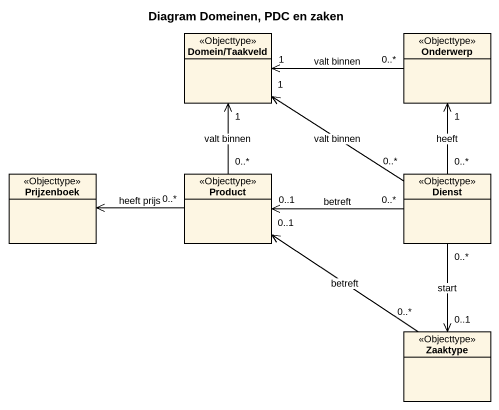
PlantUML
@startuml
title Diagram Domeinen, PDC en zaken
hide circle
hide empty members
class "Domein/Taakveld" as Domein_Taakveld <<Objecttype>>
class Onderwerp <<Objecttype>>
class Prijzenboek <<Objecttype>>
class Product <<Objecttype>>
class Dienst <<Objecttype>>
class Zaaktype <<Objecttype>>
Domein_Taakveld "1" <-right- "0..*" Onderwerp : valt binnen
Domein_Taakveld "1" <-- "0..*" Product : valt binnen
Prijzenboek <-right- "0..*" Product : heeft prijs
Product "0..1" <-- "0..*" Zaaktype : betreft
Dienst "0..*" -up-> "1" Domein_Taakveld : valt binnen
Dienst "0..*" -up-> "1" Onderwerp : heeft
Dienst "0..*" -left-> "0..1" Product : betreft
Dienst "0..*" --> "0..1" Zaaktype : start
@enduml
